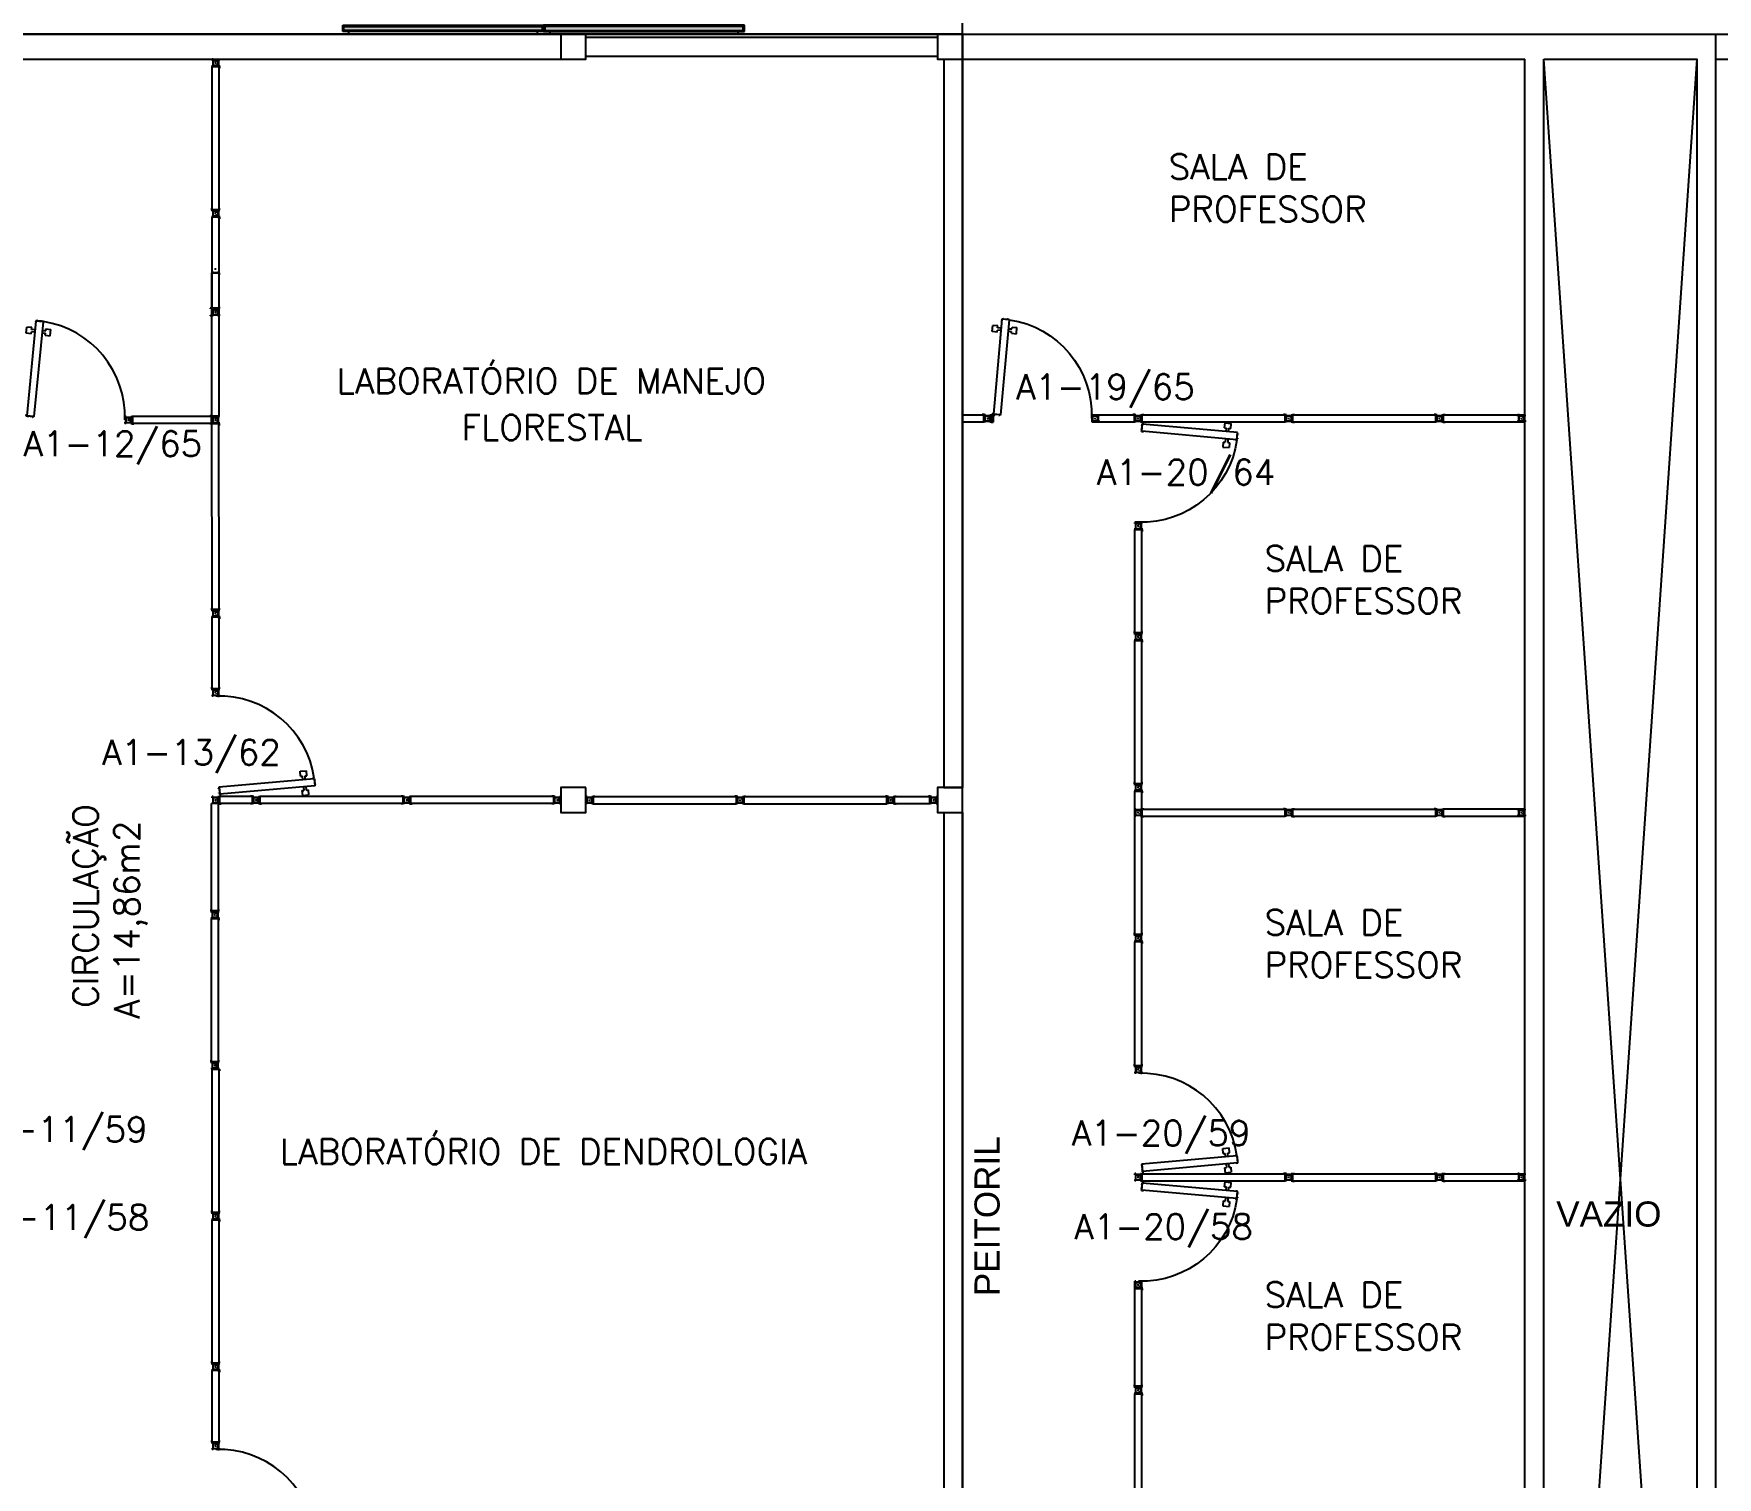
# Model space of a CAD drawing. Header units: millimetres. Extents: x 2280 to 2568, y 1267 to 1403.
# Drawn here: x 2292.83 to 2306.24, y 1322.44 to 1333.94 of the extents above; entities that cross this region are included whole.
import ezdxf

# ---------------------------------------------------------------- set-up
doc = ezdxf.new("R2010")
doc.units = ezdxf.units.MM
for name, color, linetype in [('ALV', 2, 'Continuous'), ('ALVENARIA', 2, 'Continuous'), ('AREA', 2, 'Continuous'), ('DIV', 2, 'Continuous'), ('ENDEREÇO NOVO', 2, 'Continuous'), ('ESTRUT', 2, 'Continuous'), ('PainelFELTRO', 2, 'Continuous'), ('PL-Áreas-Depto', 2, 'Continuous'), ('TEXTO', 2, 'Continuous')]:
    doc.layers.add(name, color=color, linetype=linetype)
doc.styles.get("Standard").update_dxf_attribs({"font": 'arial.ttf'})
doc.styles.add('UNB-100', font='simplex.shx', dxfattribs={"height": 0.2})

# ---------------------------------------------------------------- blocks, each defined once
blk = doc.blocks.new('MTDIV')
for p, q in [((-0.0285, 0.0185), (-0.0285, 0.0285)), ((-0.0185, 0.0285), (-0.0285, 0.0285)), ((-0.0265, 0.0185), (-0.0285, 0.0185)), ((-0.0265, 0.0235), (-0.0265, 0.0265)), ((-0.0265, 0.0265), (-0.0185, 0.0265)), ((-0.0265, 0.0235), (0.0265, 0.0235)), ((-0.0215, 0.0235), (-0.0265, 0.0235)), ((-0.0265, 0.0185), (-0.0265, 0.0215)), ((-0.0265, 0.0215), (-0.0235, 0.0215)), ((-0.0235, 0.0215), (-0.0235, -0.0215)), ((-0.0215, 0.0235), (-0.0215, 0.0215)), ((-0.0215, 0.0215), (0.0215, 0.0215)), ((-0.0215, 0.0195), (0.0195, 0.0195)), ((-0.0215, 0.0195), (-0.0215, -0.0195)), ((-0.0185, 0.0265), (-0.0185, 0.0285)), ((-0.0049, 0), (0.0049, 0)), ((0, -0.0049), (0, 0.0049)), ((0.0115, 0.0095), (0.0115, 0.0075)), ((0.0195, 0.0095), (0.0115, 0.0095)), ((0.0215, 0.0075), (0.0115, 0.0075)), ((0.0135, 0.0075), (0.0135, 0.0055)), ((0.0215, 0.0055), (0.0135, 0.0055)), ((0.0185, 0.0265), (0.0185, 0.0285)), ((0.0185, 0.0285), (0.0285, 0.0285)), ((0.0185, 0.0265), (0.0265, 0.0265)), ((0.0195, 0.0195), (0.0195, 0.0095)), ((0.0215, 0.0235), (0.0215, 0.0075)), ((0.0215, 0.0235), (0.0265, 0.0235)), ((0.0215, 0.0055), (0.0215, -0.0055)), ((0.0235, 0.0215), (0.0235, -0.0215)), ((0.0265, 0.0215), (0.0235, 0.0215)), ((0.0265, 0.0235), (0.0265, 0.0265)), ((0.0265, 0.0185), (0.0265, 0.0215)), ((0.0265, 0.0185), (0.0285, 0.0185)), ((0.0285, 0.0185), (0.0285, 0.0285)), ((-0.0285, -0.0185), (-0.0285, -0.0285)), ((-0.0285, -0.0185), (-0.0265, -0.0185)), ((-0.0185, -0.0285), (-0.0285, -0.0285)), ((-0.0265, -0.0185), (-0.0265, -0.0215)), ((-0.0265, -0.0215), (-0.0235, -0.0215)), ((0.0265, -0.0235), (-0.0265, -0.0235)), ((-0.0265, -0.0235), (-0.0265, -0.0265)), ((-0.0215, -0.0235), (-0.0265, -0.0235)), ((-0.0185, -0.0265), (-0.0265, -0.0265)), ((-0.0215, -0.0195), (0.0195, -0.0195)), ((-0.0215, -0.0215), (0.0215, -0.0215)), ((-0.0215, -0.0215), (-0.0215, -0.0235)), ((-0.0185, -0.0265), (-0.0185, -0.0285)), ((0.0115, -0.0075), (0.0115, -0.0095)), ((0.0215, -0.0075), (0.0115, -0.0075)), ((0.0195, -0.0095), (0.0115, -0.0095)), ((0.0135, -0.0055), (0.0135, -0.0075)), ((0.0215, -0.0055), (0.0135, -0.0055)), ((0.0185, -0.0265), (0.0185, -0.0285)), ((0.0265, -0.0265), (0.0185, -0.0265)), ((0.0185, -0.0285), (0.0285, -0.0285)), ((0.0195, -0.0095), (0.0195, -0.0195)), ((0.0215, -0.0075), (0.0215, -0.0235)), ((0.0215, -0.0235), (0.0265, -0.0235)), ((0.0265, -0.0215), (0.0235, -0.0215)), ((0.0265, -0.0185), (0.0265, -0.0215)), ((0.0285, -0.0185), (0.0265, -0.0185)), ((0.0265, -0.0235), (0.0265, -0.0265)), ((0.0285, -0.0185), (0.0285, -0.0285))]:
    blk.add_line(p, q)
blk = doc.blocks.new('DIV12')
for p, q in [((-0.005, 0), (0.005, 0)), ((0, -0.005), (0, 0.005)), ((0.024, 0.018), (0.028, 0.018)), ((0.024, 0.018), (0.024, 0.016)), ((0.024, 0.016), (0.028, 0.016)), ((0.028, 0.03), (0.043, 0.03)), ((0.028, 0.018), (0.028, 0.03)), ((0.028, -0.017), (0.028, 0.016)), ((0.03, 0.028), (1.169, 0.028)), ((0.03, -0.029), (0.03, 0.028)), ((0.043, 0.03), (0.043, 0.028)), ((1.157, 0.03), (1.157, 0.028)), ((1.171, 0.03), (1.157, 0.03)), ((1.169, -0.029), (1.169, 0.028)), ((1.171, 0.018), (1.171, 0.03)), ((1.176, 0.018), (1.171, 0.018)), ((1.176, 0.016), (1.171, 0.016)), ((1.171, -0.017), (1.171, 0.016)), ((1.176, 0.018), (1.176, 0.016)), ((1.195, 0), (1.205, 0)), ((1.2, -0.005), (1.2, 0.005)), ((0.024, -0.017), (0.028, -0.017)), ((0.024, -0.017), (0.024, -0.019)), ((0.024, -0.019), (0.028, -0.019)), ((0.028, -0.031), (0.028, -0.019)), ((0.028, -0.031), (0.043, -0.031)), ((0.03, -0.029), (1.169, -0.029)), ((0.043, -0.029), (0.043, -0.031)), ((1.157, -0.029), (1.157, -0.031)), ((1.171, -0.031), (1.157, -0.031)), ((1.176, -0.017), (1.171, -0.017)), ((1.176, -0.019), (1.171, -0.019)), ((1.171, -0.031), (1.171, -0.019)), ((1.176, -0.017), (1.176, -0.019))]:
    blk.add_line(p, q)
blk = doc.blocks.new('PLXD')
at = {"color": 1}
for p, q in [((-0.194, 0.727), (-0.233, 0.723)), ((-0.229, 0.673), (-0.233, 0.723)), ((-0.189, 0.677), (-0.229, 0.673)), ((-0.192, 0.712), (-0.194, 0.727)), ((-0.164, 0.714), (-0.192, 0.712)), ((-0.162, 0.694), (-0.19, 0.692)), ((-0.189, 0.677), (-0.19, 0.692)), ((-0.107, 0.719), (-0.079, 0.722)), ((-0.106, 0.7), (-0.077, 0.702)), ((-0.08, 0.737), (-0.041, 0.74)), ((-0.079, 0.722), (-0.08, 0.737)), ((-0.076, 0.687), (-0.077, 0.702)), ((-0.076, 0.687), (-0.036, 0.691)), ((-0.036, 0.691), (-0.041, 0.74))]:
    blk.add_line(p, q, dxfattribs=at)
at = {"color": 2}
for p, q in [((-0.172, 0.786), (-0.161, 0.787)), ((-0.172, 0.786), (-0.171, 0.772)), ((-0.169, 0.772), (-0.171, 0.772)), ((-0.17, 0.784), (-0.114, 0.789)), ((-0.17, 0.784), (-0.103, 0.028)), ((-0.159, 0.792), (-0.161, 0.792)), ((-0.161, 0.792), (-0.161, 0.787)), ((-0.159, 0.792), (-0.159, 0.787)), ((-0.159, 0.787), (-0.126, 0.79)), ((-0.124, 0.795), (-0.126, 0.795)), ((-0.124, 0.795), (-0.124, 0.79)), ((-0.124, 0.79), (-0.112, 0.791)), ((-0.114, 0.789), (-0.046, 0.033)), ((-0.112, 0.791), (-0.11, 0.777)), ((-0.105, 0.026), (-0.106, 0.04)), ((-0.104, 0.04), (-0.106, 0.04)), ((-0.105, 0.026), (-0.093, 0.027)), ((-0.103, 0.028), (-0.046, 0.033)), ((-0.092, 0.022), (-0.093, 0.027)), ((-0.09, 0.022), (-0.092, 0.022)), ((-0.091, 0.027), (-0.058, 0.03)), ((-0.09, 0.022), (-0.091, 0.027)), ((-0.057, 0.025), (-0.058, 0.03)), ((-0.055, 0.025), (-0.057, 0.025)), ((-0.056, 0.03), (-0.044, 0.031)), ((-0.055, 0.025), (-0.056, 0.03)), ((-0.045, 0.045), (-0.047, 0.045)), ((-0.044, 0.031), (-0.045, 0.045)), ((-0.008, 0), (0.006, 0)), ((0, 0.007), (0, -0.006))]:
    blk.add_line(p, q, dxfattribs=at)
for p, q in [((-0.126, 0.795), (-0.126, 0.79)), ((-0.11, 0.777), (-0.112, 0.777))]:
    blk.add_line(p, q)
at = {"color": 1}
blk.add_arc((-0.064, 0.029), 0.764, 98.125, 182.1419, dxfattribs=at)
blk = doc.blocks.new('PLXE')
at = {"color": 1}
for p, q in [((0.043, 0.69), (0.048, 0.74)), ((0.082, 0.686), (0.043, 0.69)), ((0.087, 0.736), (0.048, 0.74)), ((0.082, 0.686), (0.084, 0.701)), ((0.112, 0.698), (0.084, 0.701)), ((0.086, 0.721), (0.087, 0.736)), ((0.114, 0.718), (0.086, 0.721)), ((0.169, 0.693), (0.197, 0.69)), ((0.171, 0.713), (0.199, 0.71)), ((0.195, 0.675), (0.197, 0.69)), ((0.195, 0.675), (0.235, 0.671)), ((0.199, 0.71), (0.2, 0.725)), ((0.2, 0.725), (0.24, 0.721)), ((0.235, 0.671), (0.24, 0.721))]:
    blk.add_line(p, q, dxfattribs=at)
at = {"color": 2}
for p, q in [((0.121, 0.788), (0.047, 0.032)), ((0.178, 0.782), (0.103, 0.027)), ((0.119, 0.79), (0.118, 0.776)), ((0.118, 0.776), (0.12, 0.776)), ((0.131, 0.789), (0.119, 0.79)), ((0.178, 0.782), (0.121, 0.788)), ((0.131, 0.794), (0.133, 0.794)), ((0.131, 0.794), (0.131, 0.789)), ((0.133, 0.794), (0.133, 0.789)), ((0.166, 0.786), (0.133, 0.789)), ((0.166, 0.791), (0.168, 0.79)), ((0.166, 0.791), (0.166, 0.786)), ((0.168, 0.79), (0.168, 0.785)), ((0.18, 0.784), (0.168, 0.785)), ((0.176, 0.77), (0.178, 0.77)), ((0.18, 0.784), (0.178, 0.77)), ((-0.008, 0), (0.008, 0)), ((0, 0.006), (0, -0.007)), ((0.044, 0.031), (0.046, 0.045)), ((0.056, 0.029), (0.044, 0.031)), ((0.046, 0.045), (0.048, 0.045)), ((0.103, 0.027), (0.047, 0.032)), ((0.056, 0.024), (0.056, 0.029)), ((0.056, 0.024), (0.058, 0.024)), ((0.091, 0.026), (0.058, 0.029)), ((0.058, 0.024), (0.058, 0.029)), ((0.091, 0.021), (0.091, 0.026)), ((0.091, 0.021), (0.093, 0.021)), ((0.105, 0.025), (0.093, 0.026)), ((0.093, 0.021), (0.093, 0.026)), ((0.104, 0.039), (0.106, 0.039)), ((0.105, 0.025), (0.106, 0.039))]:
    blk.add_line(p, q, dxfattribs=at)
at = {"color": 1}
blk.add_arc((0.065, 0.028), 0.764, 357.9063, 81.358, dxfattribs=at)
blk = doc.blocks.new('PainelFELTRO')
at = {"layer": 'PainelFELTRO'}
blk.add_hatch(color=256, dxfattribs=at).paths.add_polyline_path([(0.01, 0.06), (0.01, 0.03), (1.59, 0.03), (1.59, 0.06)])
for p, q in [((1.6, 0.07), (0, 0.07)), ((0, 0.07), (0, 0.02)), ((0, 0.02), (1.6, 0.02)), ((1.59, 0.06), (0.01, 0.06)), ((0.01, 0.06), (0.01, 0.03)), ((0.01, 0.03), (1.59, 0.03)), ((1.59, 0.03), (1.59, 0.06)), ((1.6, 0.02), (1.6, 0.07))]:
    blk.add_line(p, q, dxfattribs=at)
at = {"layer": 'PainelFELTRO', "color": 1}
for p, q in [((0, 0), (1.6, 0)), ((0.05, 0.02), (0.05, 0)), ((1.55, 0), (1.55, 0.02))]:
    blk.add_line(p, q, dxfattribs=at)

msp = doc.modelspace()

# ---------------------------------------------------------------- linework, layer by layer
at = {"color": 1}
for p, q in [((2306.081, 1315.938), (2304.862, 1333.738)), ((2306.081, 1333.738), (2304.862, 1315.938))]:
    msp.add_line(p, q, dxfattribs=at)
at = {"color": 2}
for p, q in [((2294.261, 1330.841), (2294.261, 1330.836)), ((2294.261, 1330.841), (2294.263, 1330.841)), ((2294.263, 1330.841), (2294.263, 1330.836)), ((2294.285, 1330.865), (2294.275, 1330.865)), ((2294.28, 1330.86), (2294.28, 1330.87)), ((2294.296, 1330.841), (2294.296, 1330.836)), ((2294.296, 1330.841), (2294.298, 1330.841)), ((2294.298, 1330.841), (2294.298, 1330.836)), ((2294.249, 1330.834), (2294.249, 1330.822)), ((2294.249, 1330.822), (2294.251, 1330.822)), ((2294.261, 1330.836), (2294.251, 1330.836)), ((2294.254, 1329.355), (2294.251, 1330.834)), ((2294.308, 1330.834), (2294.251, 1330.834)), ((2294.296, 1330.836), (2294.263, 1330.836)), ((2294.31, 1330.836), (2294.298, 1330.836)), ((2294.311, 1329.355), (2294.308, 1330.834)), ((2294.308, 1330.822), (2294.31, 1330.822)), ((2294.31, 1330.836), (2294.31, 1330.822)), ((2294.252, 1329.367), (2294.254, 1329.367)), ((2294.252, 1329.353), (2294.252, 1329.367)), ((2294.311, 1329.367), (2294.313, 1329.367)), ((2294.313, 1329.353), (2294.313, 1329.367)), ((2294.264, 1329.353), (2294.252, 1329.353)), ((2294.311, 1329.355), (2294.254, 1329.355)), ((2294.264, 1329.348), (2294.264, 1329.353)), ((2294.264, 1329.348), (2294.266, 1329.348)), ((2294.266, 1329.348), (2294.266, 1329.353)), ((2294.299, 1329.353), (2294.266, 1329.353)), ((2294.287, 1329.324), (2294.277, 1329.324)), ((2294.282, 1329.319), (2294.282, 1329.33)), ((2294.299, 1329.348), (2294.299, 1329.353)), ((2294.299, 1329.348), (2294.301, 1329.348)), ((2294.301, 1329.348), (2294.301, 1329.353)), ((2294.313, 1329.353), (2294.301, 1329.353))]:
    msp.add_line(p, q, dxfattribs=at)
at = {"layer": 'ALV'}
for p, q in [((2300.232, 1333.938), (2306.231, 1333.938)), ((2300.232, 1333.938), (2300.232, 1333.738)), ((2306.231, 1333.938), (2306.231, 1315.938)), ((2306.231, 1333.938), (2312.232, 1333.938)), ((2300.082, 1333.738), (2300.082, 1327.938)), ((2300.232, 1333.738), (2300.232, 1327.938)), ((2300.232, 1333.738), (2304.712, 1333.738)), ((2304.862, 1333.738), (2306.081, 1333.738)), ((2306.081, 1333.738), (2306.081, 1315.938)), ((2306.231, 1333.738), (2309.232, 1333.738)), ((2300.082, 1327.738), (2300.082, 1321.929)), ((2300.232, 1327.738), (2300.232, 1321.929))]:
    msp.add_line(p, q, dxfattribs=at)
at = {"layer": 'ALVENARIA'}
for p, q in [((2288.232, 1333.938), (2297.032, 1333.938)), ((2297.232, 1333.913), (2300.032, 1333.913)), ((2288.232, 1333.738), (2297.032, 1333.738)), ((2297.232, 1333.763), (2300.032, 1333.763))]:
    msp.add_line(p, q, dxfattribs=at)
at = {"layer": 'DIV'}
for p, q in [((2294.252, 1332.481), (2294.252, 1332.467)), ((2294.264, 1332.481), (2294.252, 1332.481)), ((2294.252, 1332.467), (2294.254, 1332.467)), ((2294.254, 1331.755), (2294.254, 1332.479)), ((2294.311, 1332.479), (2294.254, 1332.479)), ((2294.264, 1332.486), (2294.264, 1332.481)), ((2294.264, 1332.486), (2294.266, 1332.486)), ((2294.266, 1332.486), (2294.266, 1332.481)), ((2294.299, 1332.481), (2294.266, 1332.481)), ((2294.287, 1332.509), (2294.277, 1332.509)), ((2294.282, 1332.504), (2294.282, 1332.515)), ((2294.299, 1332.486), (2294.299, 1332.481)), ((2294.299, 1332.486), (2294.301, 1332.486)), ((2294.301, 1332.486), (2294.301, 1332.481)), ((2294.313, 1332.481), (2294.301, 1332.481)), ((2294.311, 1331.755), (2294.311, 1332.479)), ((2294.311, 1332.467), (2294.313, 1332.467)), ((2294.313, 1332.481), (2294.313, 1332.467)), ((2294.239, 1331.753), (2294.239, 1331.755)), ((2294.254, 1331.755), (2294.239, 1331.755)), ((2294.239, 1331.694), (2294.239, 1331.696)), ((2294.254, 1331.694), (2294.239, 1331.694)), ((2294.252, 1331.767), (2294.254, 1331.767)), ((2294.252, 1331.753), (2294.252, 1331.767)), ((2294.264, 1331.753), (2294.252, 1331.753)), ((2294.252, 1331.753), (2294.252, 1331.696)), ((2294.311, 1331.755), (2294.254, 1331.755)), ((2294.254, 1331.755), (2294.254, 1331.743)), ((2294.259, 1331.743), (2294.254, 1331.743)), ((2294.254, 1331.741), (2294.254, 1331.708)), ((2294.259, 1331.741), (2294.254, 1331.741)), ((2294.259, 1331.708), (2294.254, 1331.708)), ((2294.254, 1331.706), (2294.254, 1331.694)), ((2294.259, 1331.706), (2294.254, 1331.706)), ((2294.259, 1331.741), (2294.259, 1331.743)), ((2294.259, 1331.706), (2294.259, 1331.708)), ((2294.264, 1331.748), (2294.264, 1331.753)), ((2294.264, 1331.748), (2294.266, 1331.748)), ((2294.266, 1331.748), (2294.266, 1331.753)), ((2294.299, 1331.753), (2294.266, 1331.753)), ((2294.287, 1331.724), (2294.277, 1331.724)), ((2294.287, 1331.724), (2294.277, 1331.724)), ((2294.282, 1331.724), (2294.282, 1331.74)), ((2294.282, 1331.719), (2294.282, 1331.73)), ((2294.282, 1331.73), (2294.282, 1331.719)), ((2294.299, 1331.748), (2294.299, 1331.753)), ((2294.299, 1331.748), (2294.301, 1331.748)), ((2294.301, 1331.748), (2294.301, 1331.753)), ((2294.313, 1331.753), (2294.301, 1331.753)), ((2294.311, 1331.767), (2294.313, 1331.767)), ((2294.313, 1331.753), (2294.313, 1331.767)), ((2293.593, 1330.865), (2293.583, 1330.865)), ((2293.588, 1330.87), (2293.588, 1330.86)), ((2293.612, 1330.883), (2293.617, 1330.883)), ((2293.612, 1330.881), (2293.612, 1330.883)), ((2293.612, 1330.881), (2293.617, 1330.881)), ((2293.612, 1330.848), (2293.617, 1330.848)), ((2293.612, 1330.846), (2293.612, 1330.848)), ((2293.612, 1330.846), (2293.617, 1330.846)), ((2293.617, 1330.895), (2293.631, 1330.895)), ((2293.617, 1330.895), (2293.617, 1330.883)), ((2293.617, 1330.881), (2293.617, 1330.848)), ((2293.617, 1330.846), (2293.617, 1330.834)), ((2294.249, 1330.893), (2293.619, 1330.893)), ((2293.619, 1330.893), (2293.619, 1330.836)), ((2293.631, 1330.893), (2293.631, 1330.895)), ((2294.249, 1330.895), (2294.237, 1330.895)), ((2294.237, 1330.895), (2294.237, 1330.893)), ((2294.237, 1330.895), (2294.237, 1330.893)), ((2294.249, 1330.895), (2294.237, 1330.895)), ((2294.249, 1330.836), (2294.249, 1330.893)), ((2294.249, 1330.836), (2294.249, 1330.893)), ((2294.251, 1330.883), (2294.251, 1330.893)), ((2294.251, 1330.883), (2294.251, 1330.893)), ((2294.256, 1330.883), (2294.251, 1330.883)), ((2294.256, 1330.883), (2294.251, 1330.883)), ((2294.251, 1330.848), (2294.251, 1330.881)), ((2294.256, 1330.881), (2294.251, 1330.881)), ((2294.256, 1330.881), (2294.251, 1330.881)), ((2294.251, 1330.848), (2294.251, 1330.881)), ((2294.256, 1330.848), (2294.251, 1330.848)), ((2294.256, 1330.848), (2294.251, 1330.848)), ((2294.251, 1330.836), (2294.251, 1330.846)), ((2294.256, 1330.846), (2294.251, 1330.846)), ((2294.256, 1330.846), (2294.251, 1330.846)), ((2294.251, 1330.836), (2294.251, 1330.846)), ((2294.256, 1330.883), (2294.256, 1330.881)), ((2294.256, 1330.883), (2294.256, 1330.881)), ((2294.256, 1330.848), (2294.256, 1330.846)), ((2294.256, 1330.848), (2294.256, 1330.846)), ((2300.232, 1330.907), (2300.402, 1330.907)), ((2300.232, 1330.85), (2300.402, 1330.85)), ((2300.389, 1330.909), (2300.389, 1330.907)), ((2300.404, 1330.909), (2300.389, 1330.909)), ((2300.389, 1330.85), (2300.389, 1330.848)), ((2300.404, 1330.848), (2300.389, 1330.848)), ((2300.402, 1330.85), (2300.402, 1330.907)), ((2300.404, 1330.897), (2300.404, 1330.909)), ((2300.409, 1330.897), (2300.404, 1330.897)), ((2300.409, 1330.895), (2300.404, 1330.895)), ((2300.404, 1330.862), (2300.404, 1330.895)), ((2300.409, 1330.862), (2300.404, 1330.862)), ((2300.409, 1330.86), (2300.404, 1330.86)), ((2300.404, 1330.848), (2300.404, 1330.86)), ((2300.409, 1330.897), (2300.409, 1330.895)), ((2300.409, 1330.862), (2300.409, 1330.86)), ((2300.427, 1330.878), (2300.437, 1330.878)), ((2300.427, 1330.878), (2300.437, 1330.878)), ((2300.432, 1330.873), (2300.432, 1330.884)), ((2300.432, 1330.873), (2300.432, 1330.884)), ((2300.456, 1330.897), (2300.461, 1330.897)), ((2300.456, 1330.897), (2300.456, 1330.895)), ((2300.456, 1330.895), (2300.461, 1330.895)), ((2300.456, 1330.862), (2300.461, 1330.862)), ((2300.456, 1330.862), (2300.456, 1330.86)), ((2300.456, 1330.86), (2300.461, 1330.86)), ((2300.461, 1330.909), (2300.475, 1330.909)), ((2300.461, 1330.897), (2300.461, 1330.909)), ((2300.461, 1330.862), (2300.461, 1330.895)), ((2300.461, 1330.848), (2300.461, 1330.86)), ((2300.461, 1330.848), (2300.475, 1330.848)), ((2300.463, 1330.85), (2300.463, 1330.907)), ((2300.475, 1330.909), (2300.475, 1330.848)), ((2301.261, 1330.907), (2301.602, 1330.907)), ((2301.261, 1330.85), (2301.602, 1330.85)), ((2301.589, 1330.909), (2301.589, 1330.907)), ((2301.604, 1330.909), (2301.589, 1330.909)), ((2301.589, 1330.85), (2301.589, 1330.848)), ((2301.604, 1330.848), (2301.589, 1330.848)), ((2301.602, 1330.85), (2301.602, 1330.907)), ((2301.604, 1330.897), (2301.604, 1330.909)), ((2301.609, 1330.897), (2301.604, 1330.897)), ((2301.609, 1330.895), (2301.604, 1330.895)), ((2301.604, 1330.862), (2301.604, 1330.895)), ((2301.609, 1330.862), (2301.604, 1330.862)), ((2301.609, 1330.86), (2301.604, 1330.86)), ((2301.604, 1330.848), (2301.604, 1330.86)), ((2301.609, 1330.897), (2301.609, 1330.895)), ((2301.609, 1330.862), (2301.609, 1330.86)), ((2301.627, 1330.878), (2301.637, 1330.878)), ((2301.632, 1330.873), (2301.632, 1330.884)), ((2304.027, 1330.878), (2304.037, 1330.878)), ((2304.032, 1330.873), (2304.032, 1330.884)), ((2304.056, 1330.897), (2304.061, 1330.897)), ((2304.056, 1330.897), (2304.056, 1330.895)), ((2304.056, 1330.895), (2304.061, 1330.895)), ((2304.056, 1330.862), (2304.061, 1330.862)), ((2304.056, 1330.862), (2304.056, 1330.86)), ((2304.056, 1330.86), (2304.061, 1330.86)), ((2304.061, 1330.909), (2304.075, 1330.909)), ((2304.061, 1330.897), (2304.061, 1330.909)), ((2304.061, 1330.862), (2304.061, 1330.895)), ((2304.061, 1330.848), (2304.061, 1330.86)), ((2304.061, 1330.848), (2304.075, 1330.848)), ((2304.063, 1330.907), (2304.712, 1330.907)), ((2304.063, 1330.85), (2304.063, 1330.907)), ((2304.063, 1330.85), (2304.712, 1330.85)), ((2304.075, 1330.909), (2304.075, 1330.907)), ((2304.075, 1330.85), (2304.075, 1330.848)), ((2293.617, 1330.834), (2293.631, 1330.834)), ((2294.249, 1330.836), (2293.619, 1330.836)), ((2293.631, 1330.834), (2293.631, 1330.836)), ((2294.237, 1330.836), (2294.237, 1330.834)), ((2294.237, 1330.836), (2294.237, 1330.834)), ((2294.249, 1330.834), (2294.237, 1330.834)), ((2294.249, 1330.834), (2294.237, 1330.834)), ((2301.614, 1329.993), (2301.602, 1329.993)), ((2301.602, 1329.993), (2301.602, 1329.978)), ((2301.602, 1329.978), (2301.604, 1329.978)), ((2301.604, 1329.169), (2301.604, 1329.991)), ((2301.661, 1329.991), (2301.604, 1329.991)), ((2301.614, 1329.998), (2301.616, 1329.998)), ((2301.614, 1329.998), (2301.614, 1329.993)), ((2301.616, 1329.998), (2301.616, 1329.993)), ((2301.649, 1329.993), (2301.616, 1329.993)), ((2301.637, 1330.021), (2301.627, 1330.021)), ((2301.637, 1330.021), (2301.627, 1330.021)), ((2301.632, 1330.016), (2301.632, 1330.026)), ((2301.632, 1330.016), (2301.632, 1330.026)), ((2301.649, 1329.998), (2301.651, 1329.998)), ((2301.649, 1329.998), (2301.649, 1329.993)), ((2301.651, 1329.998), (2301.651, 1329.993)), ((2301.663, 1329.993), (2301.651, 1329.993)), ((2301.661, 1329.169), (2301.661, 1329.991)), ((2301.661, 1329.978), (2301.663, 1329.978)), ((2301.663, 1329.993), (2301.663, 1329.978)), ((2294.252, 1329.282), (2294.254, 1329.282)), ((2294.311, 1329.282), (2294.313, 1329.282)), ((2301.602, 1329.181), (2301.604, 1329.181)), ((2301.602, 1329.167), (2301.602, 1329.181)), ((2301.614, 1329.167), (2301.602, 1329.167)), ((2301.661, 1329.169), (2301.604, 1329.169)), ((2301.614, 1329.162), (2301.614, 1329.167)), ((2301.614, 1329.162), (2301.616, 1329.162)), ((2301.616, 1329.162), (2301.616, 1329.167)), ((2301.649, 1329.167), (2301.616, 1329.167)), ((2301.637, 1329.138), (2301.627, 1329.138)), ((2301.632, 1329.133), (2301.632, 1329.144)), ((2301.649, 1329.162), (2301.649, 1329.167)), ((2301.649, 1329.162), (2301.651, 1329.162)), ((2301.651, 1329.162), (2301.651, 1329.167)), ((2301.663, 1329.167), (2301.651, 1329.167)), ((2301.661, 1329.181), (2301.663, 1329.181)), ((2301.663, 1329.167), (2301.663, 1329.181)), ((2294.252, 1328.737), (2294.254, 1328.737)), ((2294.252, 1328.723), (2294.252, 1328.737)), ((2294.264, 1328.723), (2294.252, 1328.723)), ((2294.311, 1328.725), (2294.254, 1328.725)), ((2294.264, 1328.718), (2294.264, 1328.723)), ((2294.264, 1328.718), (2294.266, 1328.718)), ((2294.266, 1328.718), (2294.266, 1328.723)), ((2294.299, 1328.723), (2294.266, 1328.723)), ((2294.287, 1328.694), (2294.277, 1328.694)), ((2294.282, 1328.689), (2294.282, 1328.7)), ((2294.299, 1328.718), (2294.299, 1328.723)), ((2294.299, 1328.718), (2294.301, 1328.718)), ((2294.301, 1328.718), (2294.301, 1328.723)), ((2294.313, 1328.723), (2294.301, 1328.723)), ((2294.311, 1328.737), (2294.313, 1328.737)), ((2294.313, 1328.723), (2294.313, 1328.737)), ((2301.614, 1327.91), (2301.602, 1327.91)), ((2301.602, 1327.91), (2301.602, 1327.896)), ((2301.602, 1327.896), (2301.604, 1327.896)), ((2301.661, 1327.908), (2301.604, 1327.908)), ((2301.614, 1327.915), (2301.616, 1327.915)), ((2301.614, 1327.915), (2301.614, 1327.91)), ((2301.616, 1327.915), (2301.616, 1327.91)), ((2301.649, 1327.91), (2301.616, 1327.91)), ((2301.637, 1327.938), (2301.627, 1327.938)), ((2301.632, 1327.933), (2301.632, 1327.944)), ((2301.649, 1327.915), (2301.651, 1327.915)), ((2301.649, 1327.915), (2301.649, 1327.91)), ((2301.651, 1327.915), (2301.651, 1327.91)), ((2301.663, 1327.91), (2301.651, 1327.91)), ((2301.661, 1327.896), (2301.663, 1327.896)), ((2301.663, 1327.91), (2301.663, 1327.896)), ((2294.249, 1326.955), (2294.249, 1327.81)), ((2294.349, 1327.81), (2294.249, 1327.81)), ((2294.287, 1327.838), (2294.277, 1327.838)), ((2294.282, 1327.844), (2294.282, 1327.833)), ((2294.306, 1327.857), (2294.311, 1327.857)), ((2294.306, 1327.855), (2294.306, 1327.857)), ((2294.306, 1327.855), (2294.311, 1327.855)), ((2294.306, 1327.822), (2294.311, 1327.822)), ((2294.306, 1327.82), (2294.306, 1327.822)), ((2294.306, 1327.82), (2294.311, 1327.82)), ((2294.306, 1326.955), (2294.306, 1327.81)), ((2294.311, 1327.869), (2294.325, 1327.869)), ((2294.311, 1327.869), (2294.311, 1327.857)), ((2294.311, 1327.855), (2294.311, 1327.822)), ((2294.311, 1327.82), (2294.311, 1327.808)), ((2294.311, 1327.808), (2294.325, 1327.808)), ((2294.573, 1327.867), (2294.313, 1327.867)), ((2294.313, 1327.867), (2294.313, 1327.81)), ((2294.573, 1327.81), (2294.313, 1327.81)), ((2294.325, 1327.867), (2294.325, 1327.869)), ((2294.325, 1327.808), (2294.325, 1327.81)), ((2294.561, 1327.867), (2294.561, 1327.869)), ((2294.575, 1327.869), (2294.561, 1327.869)), ((2294.561, 1327.808), (2294.561, 1327.81)), ((2294.575, 1327.808), (2294.561, 1327.808)), ((2294.573, 1327.867), (2294.573, 1327.81)), ((2294.575, 1327.869), (2294.575, 1327.857)), ((2294.58, 1327.857), (2294.575, 1327.857)), ((2294.575, 1327.855), (2294.575, 1327.822)), ((2294.58, 1327.855), (2294.575, 1327.855)), ((2294.58, 1327.822), (2294.575, 1327.822)), ((2294.575, 1327.82), (2294.575, 1327.808)), ((2294.58, 1327.82), (2294.575, 1327.82)), ((2294.58, 1327.855), (2294.58, 1327.857)), ((2294.58, 1327.82), (2294.58, 1327.822)), ((2294.609, 1327.838), (2294.599, 1327.838)), ((2294.604, 1327.844), (2294.604, 1327.833)), ((2299.656, 1327.838), (2299.666, 1327.838)), ((2299.661, 1327.833), (2299.661, 1327.844)), ((2299.684, 1327.857), (2299.689, 1327.857)), ((2299.684, 1327.857), (2299.684, 1327.855)), ((2299.684, 1327.855), (2299.689, 1327.855)), ((2299.684, 1327.822), (2299.689, 1327.822)), ((2299.684, 1327.822), (2299.684, 1327.82)), ((2299.684, 1327.82), (2299.689, 1327.82)), ((2299.689, 1327.869), (2299.704, 1327.869)), ((2299.689, 1327.857), (2299.689, 1327.869)), ((2299.689, 1327.822), (2299.689, 1327.855)), ((2299.689, 1327.808), (2299.689, 1327.82)), ((2299.689, 1327.808), (2299.704, 1327.808)), ((2299.691, 1327.867), (2299.972, 1327.867)), ((2299.691, 1327.81), (2299.691, 1327.867)), ((2299.691, 1327.81), (2299.972, 1327.81)), ((2299.704, 1327.869), (2299.704, 1327.867)), ((2299.704, 1327.81), (2299.704, 1327.808)), ((2299.96, 1327.869), (2299.96, 1327.867)), ((2299.974, 1327.869), (2299.96, 1327.869)), ((2299.96, 1327.81), (2299.96, 1327.808)), ((2299.974, 1327.808), (2299.96, 1327.808)), ((2299.972, 1327.81), (2299.972, 1327.867)), ((2299.974, 1327.857), (2299.974, 1327.869)), ((2299.979, 1327.857), (2299.974, 1327.857)), ((2299.979, 1327.855), (2299.974, 1327.855)), ((2299.974, 1327.822), (2299.974, 1327.855)), ((2299.979, 1327.822), (2299.974, 1327.822)), ((2299.979, 1327.82), (2299.974, 1327.82)), ((2299.974, 1327.808), (2299.974, 1327.82)), ((2299.979, 1327.857), (2299.979, 1327.855)), ((2299.979, 1327.822), (2299.979, 1327.82)), ((2299.997, 1327.838), (2300.008, 1327.838)), ((2300.002, 1327.833), (2300.002, 1327.844)), ((2304.056, 1327.757), (2304.061, 1327.757)), ((2304.056, 1327.757), (2304.056, 1327.755)), ((2304.056, 1327.755), (2304.061, 1327.755)), ((2304.061, 1327.769), (2304.075, 1327.769)), ((2304.061, 1327.757), (2304.061, 1327.769)), ((2304.061, 1327.722), (2304.061, 1327.755)), ((2304.063, 1327.767), (2304.712, 1327.767)), ((2304.063, 1327.71), (2304.063, 1327.767)), ((2304.075, 1327.769), (2304.075, 1327.767)), ((2304.027, 1327.738), (2304.037, 1327.738)), ((2304.032, 1327.733), (2304.032, 1327.744)), ((2304.056, 1327.722), (2304.061, 1327.722)), ((2304.056, 1327.722), (2304.056, 1327.72)), ((2304.056, 1327.72), (2304.061, 1327.72)), ((2304.061, 1327.708), (2304.061, 1327.72)), ((2304.061, 1327.708), (2304.075, 1327.708)), ((2304.063, 1327.71), (2304.712, 1327.71)), ((2304.075, 1327.71), (2304.075, 1327.708)), ((2294.247, 1326.967), (2294.249, 1326.967)), ((2294.247, 1326.953), (2294.247, 1326.967)), ((2294.259, 1326.953), (2294.247, 1326.953)), ((2294.306, 1326.955), (2294.249, 1326.955)), ((2294.259, 1326.948), (2294.259, 1326.953)), ((2294.261, 1326.948), (2294.261, 1326.953)), ((2294.294, 1326.953), (2294.261, 1326.953)), ((2294.294, 1326.948), (2294.294, 1326.953)), ((2294.296, 1326.948), (2294.296, 1326.953)), ((2294.308, 1326.953), (2294.296, 1326.953)), ((2294.306, 1326.967), (2294.308, 1326.967)), ((2294.308, 1326.953), (2294.308, 1326.967)), ((2294.259, 1326.948), (2294.261, 1326.948)), ((2294.282, 1326.924), (2294.272, 1326.924)), ((2294.277, 1326.919), (2294.277, 1326.93)), ((2294.294, 1326.948), (2294.296, 1326.948)), ((2301.602, 1326.71), (2301.602, 1326.696)), ((2301.614, 1326.71), (2301.602, 1326.71)), ((2301.602, 1326.696), (2301.604, 1326.696)), ((2301.604, 1325.722), (2301.604, 1326.708)), ((2301.661, 1326.708), (2301.604, 1326.708)), ((2301.614, 1326.715), (2301.614, 1326.71)), ((2301.614, 1326.715), (2301.616, 1326.715)), ((2301.616, 1326.715), (2301.616, 1326.71)), ((2301.649, 1326.71), (2301.616, 1326.71)), ((2301.637, 1326.738), (2301.627, 1326.738)), ((2301.632, 1326.733), (2301.632, 1326.744)), ((2301.649, 1326.715), (2301.649, 1326.71)), ((2301.649, 1326.715), (2301.651, 1326.715)), ((2301.651, 1326.715), (2301.651, 1326.71)), ((2301.663, 1326.71), (2301.651, 1326.71)), ((2301.661, 1325.722), (2301.661, 1326.708)), ((2301.661, 1326.696), (2301.663, 1326.696)), ((2301.663, 1326.71), (2301.663, 1326.696)), ((2301.602, 1325.734), (2301.604, 1325.734)), ((2301.602, 1325.72), (2301.602, 1325.734)), ((2301.614, 1325.72), (2301.602, 1325.72)), ((2301.661, 1325.722), (2301.604, 1325.722)), ((2301.604, 1325.71), (2301.604, 1325.72)), ((2301.614, 1325.72), (2301.604, 1325.72)), ((2301.606, 1325.71), (2301.604, 1325.71)), ((2301.604, 1325.673), (2301.604, 1325.663)), ((2301.604, 1325.673), (2301.606, 1325.673)), ((2301.614, 1325.663), (2301.604, 1325.663)), ((2301.606, 1325.715), (2301.606, 1325.718)), ((2301.606, 1325.718), (2301.614, 1325.718)), ((2301.606, 1325.715), (2301.659, 1325.715)), ((2301.611, 1325.715), (2301.606, 1325.715)), ((2301.606, 1325.71), (2301.606, 1325.713)), ((2301.606, 1325.713), (2301.609, 1325.713)), ((2301.606, 1325.673), (2301.606, 1325.67)), ((2301.606, 1325.67), (2301.609, 1325.67)), ((2301.659, 1325.668), (2301.606, 1325.668)), ((2301.606, 1325.668), (2301.606, 1325.665)), ((2301.611, 1325.668), (2301.606, 1325.668)), ((2301.614, 1325.665), (2301.606, 1325.665)), ((2301.609, 1325.713), (2301.609, 1325.67)), ((2301.611, 1325.715), (2301.611, 1325.713)), ((2301.611, 1325.713), (2301.654, 1325.713)), ((2301.611, 1325.711), (2301.652, 1325.711)), ((2301.611, 1325.711), (2301.611, 1325.672)), ((2301.611, 1325.672), (2301.652, 1325.672)), ((2301.611, 1325.67), (2301.654, 1325.67)), ((2301.611, 1325.67), (2301.611, 1325.668)), ((2301.614, 1325.718), (2301.614, 1325.72)), ((2301.614, 1325.715), (2301.614, 1325.72)), ((2301.614, 1325.715), (2301.616, 1325.715)), ((2301.614, 1325.665), (2301.614, 1325.663)), ((2301.616, 1325.715), (2301.616, 1325.72)), ((2301.649, 1325.72), (2301.616, 1325.72)), ((2301.637, 1325.691), (2301.627, 1325.691)), ((2301.637, 1325.691), (2301.627, 1325.691)), ((2301.627, 1325.691), (2301.637, 1325.691)), ((2301.637, 1325.691), (2301.627, 1325.691)), ((2301.632, 1325.686), (2301.632, 1325.696)), ((2301.632, 1325.686), (2301.632, 1325.696)), ((2301.632, 1325.686), (2301.632, 1325.696)), ((2301.632, 1325.686), (2301.632, 1325.696)), ((2301.644, 1325.701), (2301.644, 1325.699)), ((2301.652, 1325.701), (2301.644, 1325.701)), ((2301.654, 1325.699), (2301.644, 1325.699)), ((2301.644, 1325.684), (2301.644, 1325.682)), ((2301.654, 1325.684), (2301.644, 1325.684)), ((2301.652, 1325.682), (2301.644, 1325.682)), ((2301.646, 1325.699), (2301.646, 1325.697)), ((2301.654, 1325.697), (2301.646, 1325.697)), ((2301.646, 1325.686), (2301.646, 1325.684)), ((2301.654, 1325.686), (2301.646, 1325.686)), ((2301.649, 1325.715), (2301.649, 1325.72)), ((2301.649, 1325.715), (2301.651, 1325.715)), ((2301.651, 1325.718), (2301.651, 1325.72)), ((2301.651, 1325.72), (2301.661, 1325.72)), ((2301.651, 1325.715), (2301.651, 1325.72)), ((2301.663, 1325.72), (2301.651, 1325.72)), ((2301.651, 1325.718), (2301.659, 1325.718)), ((2301.651, 1325.665), (2301.651, 1325.663)), ((2301.659, 1325.665), (2301.651, 1325.665)), ((2301.651, 1325.663), (2301.661, 1325.663)), ((2301.652, 1325.711), (2301.652, 1325.701)), ((2301.652, 1325.682), (2301.652, 1325.672)), ((2301.654, 1325.715), (2301.654, 1325.699)), ((2301.654, 1325.715), (2301.659, 1325.715)), ((2301.654, 1325.697), (2301.654, 1325.686)), ((2301.654, 1325.684), (2301.654, 1325.668)), ((2301.654, 1325.668), (2301.659, 1325.668)), ((2301.656, 1325.713), (2301.656, 1325.67)), ((2301.659, 1325.713), (2301.656, 1325.713)), ((2301.659, 1325.67), (2301.656, 1325.67)), ((2301.659, 1325.715), (2301.659, 1325.718)), ((2301.659, 1325.71), (2301.659, 1325.713)), ((2301.659, 1325.71), (2301.661, 1325.71)), ((2301.659, 1325.673), (2301.659, 1325.67)), ((2301.661, 1325.673), (2301.659, 1325.673)), ((2301.659, 1325.668), (2301.659, 1325.665)), ((2301.661, 1325.734), (2301.663, 1325.734)), ((2301.661, 1325.71), (2301.661, 1325.72)), ((2301.661, 1325.673), (2301.661, 1325.663)), ((2301.663, 1325.72), (2301.663, 1325.734)), ((2304.027, 1324.834), (2304.037, 1324.834)), ((2304.032, 1324.829), (2304.032, 1324.839)), ((2304.056, 1324.852), (2304.061, 1324.852)), ((2304.056, 1324.852), (2304.056, 1324.85)), ((2304.056, 1324.85), (2304.061, 1324.85)), ((2304.056, 1324.817), (2304.061, 1324.817)), ((2304.056, 1324.817), (2304.056, 1324.815)), ((2304.056, 1324.815), (2304.061, 1324.815)), ((2304.061, 1324.864), (2304.075, 1324.864)), ((2304.061, 1324.852), (2304.061, 1324.864)), ((2304.061, 1324.817), (2304.061, 1324.85)), ((2304.061, 1324.803), (2304.061, 1324.815)), ((2304.063, 1324.862), (2304.712, 1324.862)), ((2304.063, 1324.805), (2304.063, 1324.862)), ((2304.063, 1324.805), (2304.712, 1324.805)), ((2304.075, 1324.864), (2304.075, 1324.862)), ((2304.075, 1324.805), (2304.075, 1324.803)), ((2304.061, 1324.803), (2304.075, 1324.803)), ((2301.604, 1323.169), (2301.604, 1324.005)), ((2301.661, 1323.169), (2301.661, 1324.005)), ((2301.602, 1323.948), (2301.602, 1323.934)), ((2301.614, 1323.948), (2301.602, 1323.948)), ((2301.602, 1323.934), (2301.604, 1323.934)), ((2301.661, 1323.946), (2301.604, 1323.946)), ((2301.614, 1323.953), (2301.614, 1323.948)), ((2301.614, 1323.953), (2301.616, 1323.953)), ((2301.616, 1323.953), (2301.616, 1323.948)), ((2301.649, 1323.948), (2301.616, 1323.948)), ((2301.649, 1323.953), (2301.649, 1323.948)), ((2301.649, 1323.953), (2301.651, 1323.953)), ((2301.651, 1323.953), (2301.651, 1323.948)), ((2301.663, 1323.948), (2301.651, 1323.948)), ((2301.661, 1323.934), (2301.663, 1323.934)), ((2301.663, 1323.948), (2301.663, 1323.934)), ((2294.282, 1323.319), (2294.282, 1323.33)), ((2294.264, 1323.296), (2294.252, 1323.296)), ((2294.252, 1323.296), (2294.252, 1323.282)), ((2294.252, 1323.282), (2294.254, 1323.282)), ((2294.311, 1323.294), (2294.254, 1323.294)), ((2294.254, 1322.725), (2294.254, 1323.294)), ((2294.264, 1323.301), (2294.266, 1323.301)), ((2294.264, 1323.301), (2294.264, 1323.296)), ((2294.266, 1323.301), (2294.266, 1323.296)), ((2294.299, 1323.296), (2294.266, 1323.296)), ((2294.287, 1323.324), (2294.277, 1323.324)), ((2294.299, 1323.301), (2294.301, 1323.301)), ((2294.299, 1323.301), (2294.299, 1323.296)), ((2294.301, 1323.301), (2294.301, 1323.296)), ((2294.313, 1323.296), (2294.301, 1323.296)), ((2294.311, 1322.725), (2294.311, 1323.294)), ((2294.311, 1323.282), (2294.313, 1323.282)), ((2294.313, 1323.296), (2294.313, 1323.282)), ((2301.602, 1323.181), (2301.604, 1323.181)), ((2301.602, 1323.167), (2301.602, 1323.181)), ((2301.614, 1323.167), (2301.602, 1323.167)), ((2301.614, 1323.11), (2301.602, 1323.11)), ((2301.602, 1323.11), (2301.602, 1323.096)), ((2301.602, 1323.096), (2301.604, 1323.096)), ((2301.661, 1323.169), (2301.604, 1323.169)), ((2301.661, 1323.108), (2301.604, 1323.108)), ((2301.614, 1323.162), (2301.614, 1323.167)), ((2301.614, 1323.162), (2301.616, 1323.162)), ((2301.614, 1323.115), (2301.616, 1323.115)), ((2301.614, 1323.115), (2301.614, 1323.11)), ((2301.616, 1323.162), (2301.616, 1323.167)), ((2301.649, 1323.167), (2301.616, 1323.167)), ((2301.616, 1323.115), (2301.616, 1323.11)), ((2301.649, 1323.11), (2301.616, 1323.11)), ((2301.637, 1323.138), (2301.627, 1323.138)), ((2301.637, 1323.138), (2301.627, 1323.138)), ((2301.632, 1323.133), (2301.632, 1323.144)), ((2301.632, 1323.133), (2301.632, 1323.144)), ((2301.649, 1323.162), (2301.649, 1323.167)), ((2301.649, 1323.162), (2301.651, 1323.162)), ((2301.649, 1323.115), (2301.651, 1323.115)), ((2301.649, 1323.115), (2301.649, 1323.11)), ((2301.651, 1323.162), (2301.651, 1323.167)), ((2301.663, 1323.167), (2301.651, 1323.167)), ((2301.651, 1323.115), (2301.651, 1323.11)), ((2301.663, 1323.11), (2301.651, 1323.11)), ((2301.661, 1323.181), (2301.663, 1323.181)), ((2301.661, 1323.096), (2301.663, 1323.096)), ((2301.663, 1323.167), (2301.663, 1323.181)), ((2301.663, 1323.11), (2301.663, 1323.096)), ((2294.252, 1322.723), (2294.252, 1322.737)), ((2294.252, 1322.737), (2294.254, 1322.737)), ((2294.264, 1322.723), (2294.252, 1322.723)), ((2294.311, 1322.725), (2294.254, 1322.725)), ((2294.264, 1322.718), (2294.264, 1322.723)), ((2294.264, 1322.718), (2294.266, 1322.718)), ((2294.299, 1322.723), (2294.266, 1322.723)), ((2294.266, 1322.718), (2294.266, 1322.723)), ((2294.287, 1322.694), (2294.277, 1322.694)), ((2294.282, 1322.689), (2294.282, 1322.7)), ((2294.299, 1322.718), (2294.299, 1322.723)), ((2294.299, 1322.718), (2294.301, 1322.718)), ((2294.313, 1322.723), (2294.301, 1322.723)), ((2294.301, 1322.718), (2294.301, 1322.723)), ((2294.311, 1322.737), (2294.313, 1322.737)), ((2294.313, 1322.723), (2294.313, 1322.737))]:
    msp.add_line(p, q, dxfattribs=at)
at = {"layer": 'DIV', "color": 2}
for p, q in [((2294.252, 1329.296), (2294.252, 1329.282)), ((2294.264, 1329.296), (2294.252, 1329.296)), ((2294.254, 1328.725), (2294.254, 1329.294)), ((2294.311, 1329.294), (2294.254, 1329.294)), ((2294.264, 1329.301), (2294.264, 1329.296)), ((2294.264, 1329.301), (2294.266, 1329.301)), ((2294.266, 1329.301), (2294.266, 1329.296)), ((2294.299, 1329.296), (2294.266, 1329.296)), ((2294.287, 1329.324), (2294.277, 1329.324)), ((2294.282, 1329.319), (2294.282, 1329.33)), ((2294.299, 1329.301), (2294.299, 1329.296)), ((2294.299, 1329.301), (2294.301, 1329.301)), ((2294.301, 1329.301), (2294.301, 1329.296)), ((2294.313, 1329.296), (2294.301, 1329.296)), ((2294.311, 1328.725), (2294.311, 1329.294)), ((2294.313, 1329.296), (2294.313, 1329.282))]:
    msp.add_line(p, q, dxfattribs=at)
at = {"layer": 'ESTRUT'}
for points in [[(2297.232, 1333.938), (2297.032, 1333.938), (2297.032, 1333.738), (2297.232, 1333.738)], [(2300.232, 1333.938), (2300.032, 1333.938), (2300.032, 1333.738), (2300.232, 1333.738)], [(2297.232, 1327.938), (2297.032, 1327.938), (2297.032, 1327.738), (2297.232, 1327.738)], [(2300.232, 1327.938), (2300.032, 1327.938), (2300.032, 1327.738), (2300.232, 1327.738)]]:
    msp.add_lwpolyline(points, close=True, dxfattribs=at)
at = {"layer": 'PainelFELTRO'}
for p, q in [((2300.232, 1318.188), (2300.232, 1333.738)), ((2304.712, 1315.938), (2304.712, 1333.738)), ((2304.862, 1315.938), (2304.862, 1333.738)), ((2300.463, 1330.907), (2300.475, 1330.907)), ((2300.463, 1330.85), (2300.475, 1330.85)), ((2301.261, 1330.907), (2301.261, 1330.85)), ((2301.661, 1330.05), (2301.604, 1330.05)), ((2300.082, 1327.938), (2300.232, 1327.938))]:
    msp.add_line(p, q, dxfattribs=at)
msp.add_lwpolyline([(2304.862, 1333.738), (2306.081, 1333.738), (2306.081, 1315.938), (2304.862, 1315.938)], close=True, dxfattribs=at)
at = {"layer": 'PL-Áreas-Depto'}
for points in [[(2282.032, 1340.433), (2282.032, 1340.178), (2285.032, 1340.178), (2285.032, 1339.958), (2285.057, 1339.958), (2285.057, 1334.158), (2285.032, 1334.158), (2285.032, 1333.958), (2285.232, 1333.958), (2285.232, 1333.983), (2288.032, 1333.983), (2288.032, 1333.938), (2300.232, 1333.938), (2300.207, 1336.144), (2300.207, 1339.958), (2300.232, 1339.958), (2300.232, 1340.178), (2298.636, 1340.178), (2298.636, 1358.378)], [(2300.232, 1318.188), (2300.232, 1333.938), (2297.232, 1333.938), (2288.032, 1333.938), (2288.032, 1333.683), (2287.992, 1333.683), (2287.992, 1327.993), (2288.032, 1327.993), (2288.032, 1327.683), (2287.992, 1327.683), (2287.992, 1321.993)]]:
    msp.add_lwpolyline(points, dxfattribs=at)

# ---------------------------------------------------------------- block references
at = {"layer": 'DIV'}
for name, p, rotation in [('DIV12', (2294.282, 1332.509), 90), ('DIV12', (2294.28, 1330.865), 90), ('DIV12', (2301.632, 1327.938), 90), ('PLXD', (2294.282, 1327.838), 270), ('DIV12', (2301.632, 1326.738), 90), ('DIV12', (2295.804, 1327.838), 180), ('DIV12', (2297.004, 1327.838), 180), ('DIV12', (2294.277, 1325.724), 90), ('DIV12', (2294.282, 1324.524), 90), ('PLXD', (2301.632, 1324.834), 270), ('DIV12', (2294.282, 1323.324), 90), ('DIV12', (2301.632, 1321.938), 90), ('PLXD', (2294.282, 1321.838), 270)]:
    msp.add_blockref(name, p, dxfattribs=dict(at, rotation=rotation))
for name, p in [('MTDIV', (2294.282, 1333.709)), ('MTDIV', (2294.282, 1332.509)), ('PLXE', (2292.73, 1330.865)), ('MTDIV', (2294.282, 1331.724)), ('MTDIV', (2293.588, 1330.865)), ('MTDIV', (2294.28, 1330.865)), ('MTDIV', (2300.432, 1330.878)), ('MTDIV', (2301.289, 1330.878)), ('MTDIV', (2301.632, 1330.878)), ('DIV12', (2301.632, 1330.878)), ('MTDIV', (2302.832, 1330.878)), ('DIV12', (2302.832, 1330.878)), ('MTDIV', (2304.032, 1330.878)), ('MTDIV', (2304.684, 1330.878)), ('MTDIV', (2301.632, 1330.021)), ('MTDIV', (2301.632, 1329.138)), ('MTDIV', (2294.282, 1328.694)), ('MTDIV', (2301.632, 1327.938)), ('MTDIV', (2294.282, 1327.838)), ('MTDIV', (2294.604, 1327.838)), ('MTDIV', (2295.804, 1327.838)), ('MTDIV', (2297.004, 1327.838)), ('MTDIV', (2297.261, 1327.838)), ('DIV12', (2297.261, 1327.838)), ('MTDIV', (2298.461, 1327.838)), ('DIV12', (2298.461, 1327.838)), ('MTDIV', (2299.661, 1327.838)), ('MTDIV', (2300.002, 1327.838)), ('MTDIV', (2301.632, 1327.738)), ('DIV12', (2301.632, 1327.738)), ('MTDIV', (2302.832, 1327.738)), ('DIV12', (2302.832, 1327.738)), ('MTDIV', (2304.032, 1327.738)), ('MTDIV', (2304.684, 1327.738)), ('MTDIV', (2294.277, 1326.924)), ('MTDIV', (2301.632, 1326.738)), ('MTDIV', (2294.277, 1325.724)), ('MTDIV', (2301.632, 1324.834)), ('DIV12', (2301.632, 1324.834)), ('MTDIV', (2302.832, 1324.834)), ('DIV12', (2302.832, 1324.834)), ('MTDIV', (2304.032, 1324.834)), ('MTDIV', (2304.684, 1324.834)), ('MTDIV', (2294.282, 1324.524)), ('MTDIV', (2301.632, 1323.977)), ('MTDIV', (2294.282, 1323.324)), ('MTDIV', (2301.632, 1323.138)), ('MTDIV', (2294.282, 1322.694))]:
    msp.add_blockref(name, p, dxfattribs=at)
at = {"layer": 'DIV', "xscale": -1}
msp.add_blockref('PLXD', (2300.432, 1330.878), dxfattribs=at)
at = {"layer": 'DIV', "xscale": -1, "rotation": 270}
for p in [(2301.632, 1330.878), (2301.632, 1324.834)]:
    msp.add_blockref('PLXD', p, dxfattribs=at)
at = {"layer": 'DIV', "color": 2}
msp.add_blockref('MTDIV', (2294.282, 1329.324), dxfattribs=at)
at = {"layer": 'PainelFELTRO', "color": 6, "xscale": -1}
msp.add_blockref('PainelFELTRO', (2296.894, 1333.938), dxfattribs=at)
at = {"layer": 'PainelFELTRO', "color": 6}
msp.add_blockref('PainelFELTRO', (2296.894, 1333.938), dxfattribs=at)

# ---------------------------------------------------------------- texts
at = {"layer": 'ALV'}
msp.add_text('PEITORIL', height=0.2, rotation=90, dxfattribs=at).set_placement((2300.527, 1323.887))
msp.add_text('VAZIO', height=0.2, dxfattribs=at).set_placement((2304.961, 1324.441))
at = {"layer": 'AREA', "style": 'UNB-100'}
msp.add_text('A=14,86m2', height=0.2, rotation=90, dxfattribs=at).set_placement((2293.675, 1326.097))
at = {"layer": 'ENDEREÇO NOVO', "style": 'UNB-100'}
for s, p in [('A1-19/65', (2300.658, 1331.029)), ('A1-12/65', (2292.752, 1330.576)), ('A1-20/64', (2301.301, 1330.349)), ('A1-13/62', (2293.378, 1328.118)), ('A1-11/59', (2292.317, 1325.115)), ('A1-20/59', (2301.102, 1325.086)), ('A1-11/58', (2292.331, 1324.415)), ('A1-20/58', (2301.122, 1324.341))]:
    msp.add_text(s, height=0.2, dxfattribs=at).set_placement(p)
at = {"layer": 'TEXTO', "style": 'UNB-100'}
for s, p in [('SALA DE', (2301.874, 1332.782)), ('PROFESSOR', (2301.874, 1332.444)), ('LABORATÓRIO DE MANEJO', (2295.246, 1331.076)), ('FLORESTAL', (2296.242, 1330.705)), ('SALA DE', (2302.637, 1329.662)), ('PROFESSOR', (2302.637, 1329.324)), ('SALA DE', (2302.637, 1326.763)), ('PROFESSOR', (2302.637, 1326.425)), ('LABORATÓRIO DE DENDROLOGIA', (2294.793, 1324.939)), ('SALA DE', (2302.637, 1323.798)), ('PROFESSOR', (2302.637, 1323.46))]:
    msp.add_text(s, height=0.2, dxfattribs=at).set_placement(p)
msp.add_text('CIRCULAÇÃO', height=0.2, rotation=90, dxfattribs=at).set_placement((2293.346, 1326.185))

doc.saveas('drawing.dxf')
